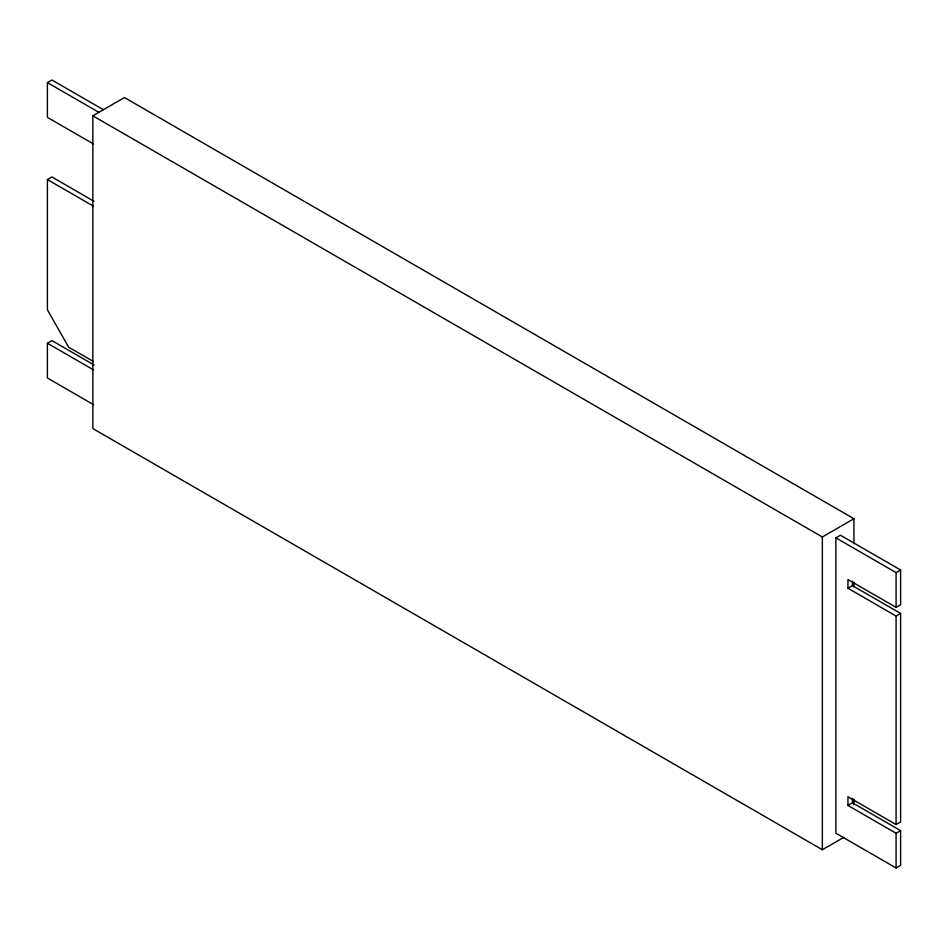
<?xml version="1.0" encoding="UTF-8"?>
<svg xmlns="http://www.w3.org/2000/svg" width="948" height="948" viewBox="0 0 948 948"><rect width="100%" height="100%" fill="white"/><g stroke="black" fill="none" stroke-linecap="round" stroke-linejoin="round"><path stroke-width="1.42" d="M93.319 143.883L47.4 117.374L47.4 82.618L51.915 80.011L103.213 109.624M843.839 837.333L822.354 849.74L92.845 428.567L92.845 115.81L124.449 97.561L853.947 518.734L853.947 543.82M93.354 361.472L68.671 347.217L47.4 309.795L47.4 179.575L51.915 176.968L94.006 201.272M93.568 404.654L47.4 378.003L47.4 343.247L51.915 340.64L94.006 364.944M92.845 115.81L822.354 536.983L853.947 518.734M835.899 537.848L840.414 535.241L900.6 569.997L900.6 604.753L896.085 607.36L847.939 579.548L847.939 588.246L896.085 616.046L900.6 613.439L900.6 821.94L896.085 824.547L847.939 796.747L847.939 805.433L896.085 833.233L900.6 830.626L900.6 865.382L896.085 867.989L835.899 833.233L835.899 537.848L896.085 572.604L900.6 569.997M847.939 588.246L852.453 585.639L900.6 613.439M847.939 805.433L852.453 802.826L900.6 830.626M47.4 82.618L98.699 112.231M47.4 179.575L93.319 206.083M47.4 343.247L93.319 369.767M896.085 572.604L896.085 607.36M896.085 616.046L896.085 824.547M896.085 833.233L896.085 867.989M853.947 582.179L853.947 586.599M853.947 799.045L853.947 804.947M852.453 581.29L852.453 585.639M852.453 798.489L852.453 802.826M822.354 536.983L822.354 849.74"/></g></svg>
